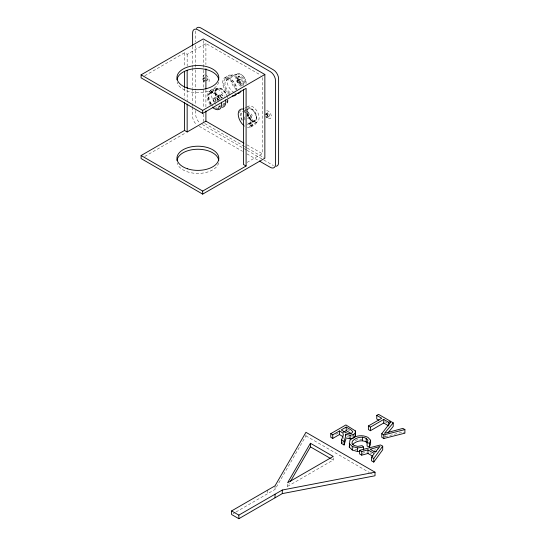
<?xml version="1.0" encoding="UTF-8"?>
<svg xmlns="http://www.w3.org/2000/svg" width="546" height="546" viewBox="0 0 546 546"><rect width="100%" height="100%" fill="white"/><g stroke="black" fill="none" stroke-linecap="round" stroke-linejoin="round"><path stroke-width="0.41" stroke-dasharray="2.73 2.05" d="M204.675 77.368L202.566 79.197L203.289 81.067L204.743 81.9M206.818 80.706L207.541 79.675L206.818 77.805M265.97 114.407L267.356 113.609L267.526 112.858L268.973 113.691L269.704 115.561L267.076 117.035L266.905 117.793L266.182 117.117M266.905 117.793L268.973 116.591L269.704 115.561M236.022 511.957L275.027 489.434L305.944 435.892L305.944 433.026M287.619 484.2L287.619 486.356L289.312 483.428M351.795 436.711L352.777 435.244M384.473 436.937L385.599 435.674M144.786 75.737L184.521 52.791L187.155 54.313L205.903 43.489L260.756 75.157M202.566 79.197L204.641 77.996M203.289 81.067L204.675 80.269M205.467 80.869L207.541 79.675M224.788 77.73L228.931 75.334M225.587 78.624L232.63 74.556M226.46 80.146L237.237 73.928M210.353 105.009A10.258 5.924 60 0 1 209.248 91.489L213.397 89.094M210.899 104.197A9.084 5.242 60 0 1 210.046 92.383L217.09 88.316A9.084 5.242 60 0 1 226.89 94.97M211.022 104.074A8.791 5.078 60 0 1 210.19 92.636L217.233 88.568A8.791 5.078 60 0 1 227.013 95.7M238.186 76.761L239.223 76.167M210.558 93.27L217.601 89.203A8.06 4.655 60 0 1 226.297 95.106M237.578 80.501L239.646 79.3M239.046 83.033L241.114 81.839M213.24 98.573L220.85 94.178M213.691 99.133L221.11 94.847M242.581 84.377L243.618 83.777M215.104 101.583A1.467 0.846 60 0 0 215.104 99.515A1.467 0.846 60 0 0 213.547 99.652A1.467 0.846 60 0 0 215.104 101.583L222.529 97.297M218.612 107.228L222.14 105.194M222.843 104.791L224.952 103.569M222.502 105.828L225.321 104.204M144.758 156.449L185.722 132.801M244.649 108.292L248.171 106.258M244.007 110.695L246.676 109.152M244.369 111.329L246.376 110.169M247.045 109.787L248.375 109.016M246.922 115.834L250.88 113.861L251.72 114.346L252.136 115.424L251.583 116.407L246.901 119.117M265.452 114.053L267.526 112.858M248.962 123.901L254.968 120.434M264.728 115.083L267.356 113.609M249.331 124.536L255.337 121.069M266.182 114.721L266.905 114.892L268.973 113.691M265.452 116.953L267.526 115.759L268.973 116.591M250.205 126.058L257.255 121.99M250.587 127.198L254.729 124.802M247.072 162.408L262.216 153.665L262.216 76.843M335.797 434.357L338.677 432.691M233.074 513.663L235.285 512.38M287.619 486.356L333.224 460.025L333.224 457.869M267.076 117.035L267.629 116.755L266.905 114.892M355.248 440.506L358.121 439.441L363.363 439.38M385.135 436.739L402.852 431.988L404.9 433.169M362.012 453.303L366.851 452.061M374.099 450.197L375.709 449.781M350.034 437.264L346.73 436.568M204.743 78.999L203.289 78.16M357.637 449.993L353.815 448.908L353.815 447.467M240.902 86.254A7.323 4.232 60 0 1 235.722 77.279A7.323 4.232 60 0 1 240.902 74.29L241.421 74.59M246.86 144.792L262.216 153.665M204.743 123.519L243.591 145.946M244.328 146.369L246.526 147.638M247.256 148.062L264.114 157.794M202.375 124.543L243.4 148.225M244.13 148.649L246.328 149.918M247.058 150.341L263.172 159.644M263.909 160.067L273.43 165.568M199.27 126.338L242.485 151.29M246.881 153.829L258.599 160.592M384.889 421.614L387.715 423.246M347.229 429.306L349.911 430.855M370.181 452.859L371.649 453.706M305.944 435.892L369.137 472.386M369.874 472.809L373.546 474.924M331.019 458.749L333.224 460.025M266.803 113.889L267.526 115.759M343.352 437.332L343.359 438.506M275.027 485.844L275.027 489.434M267.779 490.035L267.779 493.625M246.082 82.664L246.082 83.265A7.323 4.232 60 0 0 240.902 74.29M205.903 43.489L205.903 64.592M205.903 89.913L205.903 106.798M203.276 40.622L203.276 69.383M203.276 70.229L203.276 108.292M203.276 114.21L203.276 121.826M195.727 30.985L195.727 41.981M195.727 45.366L195.727 69.049M195.727 69.895L195.727 90.192M195.727 91.039L195.727 105.419M195.727 110.497L195.727 114.728A7.323 4.232 60 0 0 199.836 122.952M192.622 46.314L192.622 67.458M192.622 68.305L192.622 87.763M192.622 88.609L192.622 102.982M192.622 103.829L192.622 106.368M192.622 107.214L192.622 116.516A7.323 4.232 60 0 0 196.731 124.741M187.155 54.313L187.155 66.134M187.155 89.769L187.155 100.744M184.521 52.791L184.521 67.144M184.521 88.247L184.521 98.376M218.632 82.2A20.932 12.087 0 0 1 197.877 92.718A20.932 12.087 0 0 1 177.122 82.2M218.632 162.906A20.932 12.087 0 0 1 197.877 173.423A20.932 12.087 0 0 1 177.122 162.906M204.538 81.047A4.395 2.539 60 0 1 204.538 74.829M206.088 75.246A4.395 2.539 60 0 1 209.091 79.641A4.395 2.539 60 0 1 207.644 82.842M266.694 110.722A4.395 2.539 60 0 1 271.355 116.516A4.395 2.539 60 0 1 266.694 116.933M236.609 89.489A9.084 5.242 60 0 1 230.746 78.501A9.084 5.242 60 0 1 236.984 74.904A9.084 5.242 60 0 1 243.571 85.476M247.147 107.207A9.084 5.242 60 0 1 256.838 110.831A9.084 5.242 60 0 1 256.838 122.195A9.084 5.242 60 0 1 247.147 114.626M217.95 100.13A9.084 5.242 60 0 1 217.09 88.316M227.191 95.686A9.084 5.242 60 0 1 227.832 97.843M228.03 100.519A9.084 5.242 60 0 1 227.191 103.105M235.94 93.393A10.258 5.924 60 0 1 234.691 92.922M234.063 92.595A10.258 5.924 60 0 1 226.836 80.781A10.258 5.924 60 0 1 232.801 75.246A10.258 5.924 60 0 1 241.066 86.097M247.727 106.75A10.258 5.924 60 0 1 256.852 120.106A10.258 5.924 60 0 1 247.727 122.925M245.188 120.018A10.258 5.924 60 0 1 244.471 118.885M220.4 107.146A10.258 5.924 60 0 1 218.523 106.354M216.045 104.416A10.258 5.924 60 0 1 214.899 103.133M214.496 102.614A10.258 5.924 60 0 1 213.227 89.196A10.258 5.924 60 0 1 224.276 96.198M247.338 111.309A10.258 5.924 60 0 1 252.709 122.502A10.258 5.924 60 0 1 247.338 127.484M244.826 126.29A10.258 5.924 60 0 1 243.584 125.321M229.921 94.984A10.258 5.924 60 0 1 222.693 83.169A10.258 5.924 60 0 1 228.658 77.641A10.258 5.924 60 0 1 236.923 88.486M209.248 91.489A10.258 5.924 60 0 1 220.407 99.201M229.566 93.557A9.084 5.242 60 0 1 223.703 82.569A9.084 5.242 60 0 1 229.941 78.972A9.084 5.242 60 0 1 236.527 89.544M230.125 92.472A7.323 4.232 60 0 1 224.945 83.504A7.323 4.232 60 0 1 230.125 80.508A7.323 4.232 60 0 1 235.306 89.483M242.622 85.872A6.593 3.808 60 0 1 236.773 77.757A6.593 3.808 60 0 1 241.823 74.843A6.593 3.808 60 0 1 245.918 83.968M247.331 111.991A9.084 5.242 60 0 1 252.088 121.901A9.084 5.242 60 0 1 247.331 126.317M239.462 112.694A9.084 5.242 60 0 1 241.12 110.326M246.874 113.691A6.593 3.808 60 0 1 250.327 120.884A6.593 3.808 60 0 1 246.874 124.092M242.369 120.1A6.593 3.808 60 0 1 242.369 112.483M244.458 112.299A6.593 3.808 60 0 1 245.666 112.81M247.004 113.193A7.323 4.232 60 0 1 250.846 121.185A7.323 4.232 60 0 1 247.004 124.747M242.001 120.311A7.323 4.232 60 0 1 243.072 111.52M244.321 111.643A7.323 4.232 60 0 1 245.666 112.21M247.188 109.145A7.323 4.232 60 0 1 255.002 112.066A7.323 4.232 60 0 1 255.002 121.226A7.323 4.232 60 0 1 247.188 115.124M247.01 112.032A6.593 3.808 60 0 1 253.644 110.981A6.593 3.808 60 0 1 254.668 120.577A6.593 3.808 60 0 1 247.174 113.52M245.147 118.932A1.467 0.846 60 0 1 245.147 116.858M216.25 108.374A9.084 5.242 60 0 1 214.585 107.664M210.046 92.383A9.084 5.242 60 0 1 219.847 99.038M219.13 108.115A9.084 5.242 60 0 1 217.799 108.524M220.086 105.132A8.06 4.655 60 0 1 216.059 107.46M211.316 103.754A8.06 4.655 60 0 1 210.736 93.175A8.06 4.655 60 0 1 219.519 99.809M218.98 107.862A8.791 5.078 60 0 1 215.124 107.712M212.974 106.252A8.791 5.078 60 0 1 211.479 104.668M210.19 92.636A8.791 5.078 60 0 1 219.676 99.072M218.523 100.6A8.791 5.078 60 0 1 217.233 88.568M227.825 100.382A8.791 5.078 60 0 1 227.013 102.88M224.481 103.528A8.06 4.655 60 0 1 223.102 103.392M218.366 99.686A8.06 4.655 60 0 1 217.601 89.203M227.327 99.474A8.06 4.655 60 0 1 226.563 102.32M213.807 101.358A2.198 1.269 60 0 1 213.807 98.246A2.198 1.269 60 0 1 216.141 101.146M221.628 97.98A2.198 1.269 60 0 1 220.099 94.99A2.198 1.269 60 0 1 222.161 94.806A2.198 1.269 60 0 1 222.973 97.857M238.309 78.18A4.395 2.539 60 0 0 242.97 83.975A4.395 2.539 60 0 0 242.97 77.764A4.395 2.539 60 0 0 238.309 78.18M237.271 78.774A4.395 2.539 60 0 0 241.933 84.575A4.395 2.539 60 0 0 241.933 78.358A4.395 2.539 60 0 0 237.271 78.774M239.38 79.682A1.467 0.846 60 0 0 240.65 81.88A1.467 0.846 60 0 0 241.114 80.146A1.467 0.846 60 0 0 239.38 79.682M237.312 80.876A1.467 0.846 60 0 0 238.575 83.074A1.467 0.846 60 0 0 239.046 81.347A1.467 0.846 60 0 0 237.312 80.876M220.591 95.584A1.467 0.846 60 0 0 222.147 97.516A1.467 0.846 60 0 0 222.147 95.448A1.467 0.846 60 0 0 220.591 95.584"/><path stroke-width="0.82" d="M345.925 438.95L344.089 444.97L341.571 443.516L341.571 439.926L343.359 434.916L342.84 432.985L339.475 430.958L332.753 434.841L330.753 433.681L330.753 437.271L332.753 438.424L339.475 434.548L342.84 436.575M359.828 451.228L357.562 451.556L352.266 449.993L349.283 447.119L349.836 440.513C354.313 435.517 362.039 434.363 367.949 437.38L370.611 440.253L370.611 443.843L369.519 446.969L367.083 446.096L367.083 442.513L367.963 440.24L366.195 438.349C361.561 435.974 355.876 437.544 352.361 441.168L351.958 443.42L353.815 445.318L357.637 446.403L362.094 445.652L363.595 447.099L363.595 449.972M349.283 447.119L349.699 444.86M369.519 446.969L369.519 443.379L370.611 440.253M344.089 444.97L344.089 441.38L345.925 435.36L345.475 434.227L350.102 435.278L353.856 434.316L355.507 432.63L355.269 430.828L345.884 424.945L330.753 433.681M341.571 443.516L342.144 442.028M310.421 443.27L287.619 482.766L333.224 456.436L310.421 443.27L310.421 446.86L290.574 481.238M359.596 450.334L361.725 451.562L367.97 449.877L374.297 453.528L371.478 457.2L371.478 460.783L373.764 462.1L373.764 458.517L382.705 446.198L380.548 444.956L359.596 450.334L359.596 453.924L361.725 455.152L367.97 453.467L372.891 456.306M373.764 462.1L382.705 449.788L382.705 446.198M393.222 422.836L384.473 433.347L402.852 428.398L404.9 429.579L404.9 433.169L383.838 438.486L381.777 437.298L381.777 433.708L391.052 421.587L393.222 422.836L393.222 426.426L388.179 432.582M354.409 437.339L355.507 436.22L355.507 432.63M352.361 444.758C355.876 441.127 361.561 439.564 366.195 441.939L367.076 442.881M141.1 155.528L202.682 191.073L246.096 166.004L246.096 88.343L202.682 113.411L141.1 77.86L141.1 74.822L203.276 38.93L264.851 74.481L264.851 158.217L202.682 194.117L141.1 158.565L141.1 155.528L184.521 130.46L187.155 131.975L205.903 121.151L243.932 143.107M141.1 74.822L202.682 110.374L264.851 74.481M346.219 427.068L341.209 429.955C344.41 431.572 347.979 434.937 351.795 433.121L352.777 431.654L351.01 429.832L346.219 427.068L346.219 430.651L351.01 433.422M343.352 432.309L346.219 430.651M378.89 420.215L376.754 418.98L376.754 415.39L378.535 414.359L390.533 421.287L390.533 422.72M388.752 425.907L383.742 423.013L370.393 430.719L368.386 429.565L368.386 425.976L381.736 418.27L376.754 415.39M368.386 425.976L370.393 427.136L383.742 419.424L388.752 422.317L390.533 421.287M231.593 510.926L275.027 485.844L305.944 432.309L375.02 472.188L375.02 475.778L282.282 493.625L238.848 518.7L231.593 514.516L231.593 510.926L238.848 515.11L282.282 490.035L375.02 472.188M373.996 451.856L376.283 451.255M346.246 437.994L350.102 438.868L353.856 437.899L353.856 434.316M381.777 433.708L383.838 434.896L404.9 429.579M349.283 443.529L352.266 446.403L357.562 447.966L363.595 447.099M367.083 442.513L369.519 443.379M259.336 161.015L270.325 167.363A7.323 4.232 60 0 0 275.505 164.373L275.505 80.631A7.323 4.232 60 0 0 270.325 71.656L197.802 29.791A7.323 4.232 60 0 0 192.622 32.78L192.622 45.468M246.096 166.004L243.468 164.489L243.468 89.36M341.571 439.926L344.089 441.38M371.478 457.2L373.764 458.517M310.421 446.86L330.282 458.326M355.507 436.22L355.269 430.828M388.752 422.317L388.752 425.191M383.838 434.896L383.838 438.486M383.742 419.424L383.742 423.013M370.393 427.136L370.393 430.719M367.97 449.877L367.97 453.467M366.195 438.349L366.195 441.939M362.442 437.148L362.442 440.738M361.725 451.562L361.725 455.152M357.562 447.966L357.562 451.556M352.266 446.403L352.266 449.993M350.102 435.278L350.102 438.868M345.475 434.227L345.475 435.667M339.475 430.958L339.475 434.548M332.753 434.841L332.753 438.424M282.282 490.035L282.282 493.625M275.027 494.219L275.027 497.809M238.848 515.11L238.848 518.7M205.903 68.81L205.903 89.073M205.903 111.022L205.903 121.151M202.682 110.374L202.682 113.411M202.682 191.073L202.682 194.117M187.155 70.352L187.155 88.077M187.155 104.122L187.155 131.975M184.521 71.362L184.521 87.408M184.521 102.6L184.521 130.46M176.986 79.853A20.932 12.087 0 0 1 197.877 68.55A20.932 12.087 0 0 1 218.769 79.853M176.986 160.558A20.932 12.087 0 0 1 197.877 149.249A20.932 12.087 0 0 1 218.769 160.558M276.023 166.264A7.323 4.232 60 0 0 278.61 162.578L278.61 78.836A7.323 4.232 60 0 0 273.43 69.861L200.908 27.996A7.323 4.232 60 0 0 196.424 28.392M240.875 91.018A10.258 5.924 60 0 1 237.687 93.564M225.525 99.857A10.258 5.924 60 0 1 222.147 107.323M243.584 125.321A10.258 5.924 60 0 1 238.206 114.128A10.258 5.924 60 0 1 243.584 109.139M236.2 94.424A10.258 5.924 60 0 1 232.398 95.912M221.383 102.245A10.258 5.924 60 0 1 212.503 107.371M377.921 448.901L375.314 452.231L370.181 449.269L379.989 446.464L377.921 448.901M187.408 88.063A20.932 12.087 0 0 0 218.81 77.593A20.932 12.087 0 0 0 187.408 67.131A20.932 12.087 0 0 0 187.408 88.063M187.408 168.762A20.932 12.087 0 0 0 218.81 158.299A20.932 12.087 0 0 0 187.408 147.829A20.932 12.087 0 0 0 187.408 168.762"/></g></svg>
